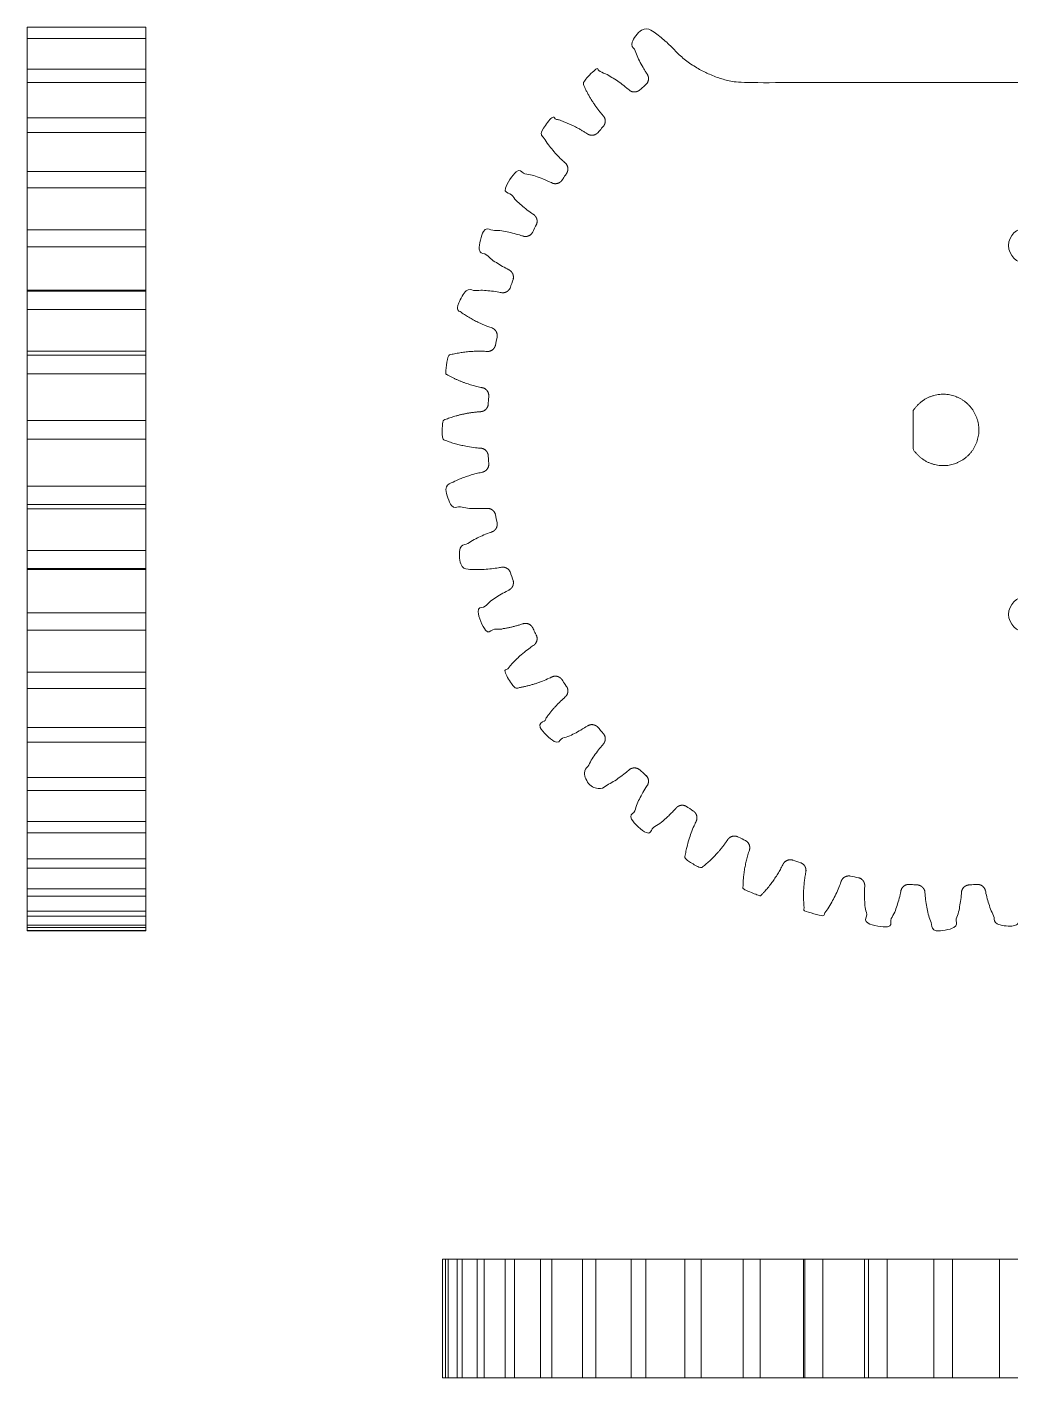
# Model space of a CAD drawing. Header units: millimetres. Extents: x 173 to 339, y -32 to 215.
# Drawn here: x 173.2 to 255.9, y -31.5 to 82 of the extents above; entities that cross this region are included whole.
import ezdxf

# ---------------------------------------------------------------- set-up
doc = ezdxf.new("R2010")
doc.units = ezdxf.units.MM

# ---------------------------------------------------------------- blocks, each defined once
blk = doc.blocks.new('A$C7A02704D')
at = {"color": 0, "linetype": 'Continuous', "lineweight": 0, "extrusion": (0, 0, -1)}
for centre, radius in [((-13.91925021223366, 17.34183292968484), 1.500000000000043), ((-13.91925021222929, -13.65816707031516), 1.5)]:
    blk.add_circle(centre, radius, dxfattribs=at)
at = {"color": 0, "linetype": 'Continuous', "lineweight": 0}
for points, weights, knots in [([(-29.5860526337454, 15.3021146420541), (-29.04664097483376, 15.03600419100948), (-29.2449065384713, 14.46813935128045), (-29.35407474865892, 14.15546383362597), (-29.45782025398657, 13.84094746270029), (-29.64623738590979, 13.26973936306504), (-30.2361755984318, 13.38701090307823), (-31.87425085574674, 13.71263756025211), (-33.52995294756653, 13.49360822058973), (-33.74733963068562, 12.73895728266667), (-33.9364261530896, 11.97672287308468), (-32.61209204639925, 10.95914612298393), (-31.03068044958312, 10.42206081323836), (-30.46114914994911, 10.22863432292976), (-30.58359728889366, 9.639748797818989), (-30.65101720077814, 9.315508588325216), (-30.71282085434379, 8.990151144308562), (-30.82505460124747, 8.399215954750176), (-31.42527032342775, 8.438482977177372), (-33.09183442748247, 8.547512127251522), (-34.70478269269259, 8.114244124457038), (-34.82180788921951, 7.337674673935695), (-34.90978519515011, 6.557280541624138), (-33.46396053184779, 5.721269589856377), (-31.82597443008905, 5.395194753454682), (-31.23606832553904, 5.277761806146394), (-31.28060391838744, 4.677931588277687), (-31.30512593278215, 4.347655418583471), (-31.323933568618, 4.017004620471461), (-31.3580910075556, 3.416494022683317), (-31.95827967094928, 3.377082387036239), (-33.62481724786437, 3.26764851102439), (-35.16741369445313, 2.627555180750392), (-35.18207507083008, 1.842354536234403), (-35.16743784419097, 1.057153441162598), (-33.62486108512363, 0.4170126668989411), (-31.95832687475885, 0.3075275346971864), (-31.35813942222686, 0.2680974411472263), (-31.32400045240092, -0.3324142083596087), (-31.30520298736053, -0.6630655848313793), (-31.28069113224066, -0.9933425086591399), (-31.23617398783605, -1.593174095477259), (-31.82608370328222, -1.7105888999643), (-33.46407983306523, -2.036613358102912), (-34.90993020814292, -2.872579841508049), (-34.82197690415512, -3.652976679291882), (-34.70497559195232, -4.429549728688009), (-33.09204065315112, -4.862867339319436), (-31.42547319657032, -4.753889446354421), (-30.82527377101027, -4.714642027299156), (-30.71304436583904, -5.305560186573217), (-30.65124905053807, -5.630929233136399), (-30.58383710843466, -5.955181152971143), (-30.46140708137048, -6.544070444064346), (-31.03094433008448, -6.737479417533216), (-32.6123724448168, -7.274516088928735), (-33.93673784760054, -8.292052107160515), (-33.74767476866461, -9.054292331950528), (-33.53031129578889, -9.808949955488757), (-31.87461594124619, -10.02803021803166), (-30.23653066969106, -9.702453941862686), (-29.64658884884815, -9.585200543065483), (-29.45818928412243, -10.15641443953527), (-29.35445345418074, -10.47093400178463), (-29.2452948627523, -10.78361287757997), (-29.04704676473648, -11.35148381390592), (-29.58646660648668, -11.61757767519726), (-31.08426803267031, -12.35643771350741), (-32.26448820393497, -13.53813294317943), (-31.97755027174955, -14.26917441339764), (-31.66354378748605, -14.98900420990936), (-29.99341742376421, -14.9900986003312), (-28.41184243039413, -14.45349464131075), (-27.84225228586653, -14.26024150825652), (-27.58090613316108, -14.80197750913192), (-27.43701766341096, -15.10023927144261), (-27.2879940032602, -15.39596874122724), (-27.01724904548024, -15.93312856190239), (-27.51736594682393, -16.26738383875087), (-28.90591288678775, -17.19542514386941), (-29.92179393218413, -18.52106045197392), (-29.54189073432323, -19.2083948453812), (-29.13661397667684, -19.88108032747326), (-27.48063292890521, -19.66417012045009), (-25.98262940035261, -18.92571992109109), (-25.44313677371315, -18.65977366140402), (-25.11331573560517, -19.16276251820014), (-24.93172336358293, -19.43969736770263), (-24.74537005919507, -19.71345117386656), (-24.40684554255299, -20.210672797916), (-24.85904523704599, -20.60733843556389), (-26.11457926766946, -21.70868196345855), (-26.94873918085548, -23.15557536233866), (-26.48237096636333, -23.78744219689867), (-25.99275833302141, -24.40147352946882), (-24.37925689605248, -23.97027011878213), (-22.99045608801563, -23.04260876673325), (-22.49029184756608, -22.70851979124362), (-22.09763925160678, -23.16415522649271), (-21.88143841569027, -23.4150354289836), (-21.66093200163979, -23.6621398579516), (-21.26045984247003, -24.11091793052248), (-21.65698908152345, -24.56318363922324), (-22.75802766744258, -25.81898509678165), (-23.39619374103066, -27.36237983922769), (-22.85134019935936, -27.92796769821455), (-22.28576909822493, -28.47283863492046), (-20.74235472899184, -27.834720030479), (-19.48651940834426, -26.73372006866978), (-19.03424150416365, -26.33720474204456), (-18.58547575005389, -26.73769070284328), (-18.33839705904629, -26.95818780179798), (-18.08754303848795, -27.17438010177025), (-17.63185604107088, -27.56704222420512), (-17.96598554885438, -28.06723384152596), (-18.89368961459897, -29.45600611763541), (-19.32494265013702, -31.06949429169456), (-18.71092637644631, -31.55912581003049), (-18.07907388586537, -32.02551345807871), (-16.63215483214077, -31.19139804612477), (-15.53077268940262, -29.93589788915657), (-15.13411972130285, -29.4837406921099), (-14.63691931211403, -29.82222475531806), (-14.363166179535, -30.00859039559207), (-14.08623172969581, -30.19019502098495), (-13.58321309038772, -30.52002338434141), (-13.849188732823, -31.05953377200473), (-14.58768500461966, -32.55751458798074), (-14.80464614310367, -34.21348896365135), (-14.13197312607409, -34.61878641030579), (-13.44465041734344, -34.99871074773118), (-12.11898386529853, -33.98287047422377), (-11.19089985429227, -32.5943520778731), (-10.85665866484456, -32.09428954559876), (-10.31953083741772, -32.3649801548037), (-10.02377961270395, -32.51402676006263), (-9.725495478465263, -32.65793733201714), (-9.18376751408556, -32.91930014746774), (-9.377038168342494, -33.48888434922726), (-9.913690770230943, -35.07044283798938), (-9.91264774642869, -36.7405692345805), (-9.1928276078809, -37.05459785787225), (-8.461794963108503, -37.34155827392652), (-7.280063434993451, -36.16137444758874), (-6.541157330461772, -34.66359574658673), (-6.275046880202609, -34.12418408575503), (-5.707182039113491, -34.32244964966667), (-5.394506521753812, -34.43161786067466), (-5.079990151108291, -34.53536336682765), (-4.508782051472906, -34.72378049875044), (-4.626053591486055, -35.31371871127288), (-4.95168024866004, -36.95179396858786), (-4.73265090899767, -38.6074960604078), (-3.977999971074439, -38.82488274352689), (-3.215765561492105, -39.01396926593102), (-2.198188811391532, -37.6896351592403), (-1.661103501645897, -36.10822356242383), (-1.467677014328785, -35.53869225755516), (-0.8787914851948813, -35.66114039677304), (-0.5545416395207496, -35.72856231476817), (-0.2291744943172489, -35.79036764033323), (0.3617402116204573, -35.90261521936246), (0.3224743344147214, -36.50281343626932), (0.2134451843405998, -38.16937754032374), (0.6467131871349068, -39.78232580553349), (1.423282637656882, -39.89935100206064), (2.203676769969036, -39.98732830799132), (3.039687721736072, -38.54150364468872), (3.365762558137618, -36.90351754292993), (3.483195501688754, -36.31361143343878), (4.083025723700842, -36.35814702602571), (4.413301893179238, -36.38266904302073), (4.743952691120796, -36.40147668146007), (5.344463288909225, -36.43563412039738), (5.383874924556523, -37.03582278379128), (5.493308800568428, -38.70236036070607), (6.133402130842256, -40.24495680729447), (6.918602775358465, -40.25961818367153), (7.703803870430619, -40.24498095703242), (8.343944644693892, -38.70240419796521), (8.453429776895575, -37.03586998760048), (8.492859867027619, -36.43568253162033), (9.093371519720705, -36.40154356116858), (9.424022896290438, -36.38274609816609), (9.75429982025139, -36.35823424508181), (10.35413140706939, -36.31371710067681), (10.47154621155653, -36.90362681612333), (10.79757066969503, -38.54162294590673), (11.63353715310026, -39.98747332098468), (12.41393399088415, -39.899520016997), (13.19050704028055, -39.78251870479416), (13.62382465091176, -38.16958376599278), (13.51484675794691, -36.50301630941176), (13.47559269517265, -35.90271525954425), (14.06662976115561, -35.79056616881871), (14.39188635238432, -35.72879120529913), (14.71602658765292, -35.66140349028204), (15.30499500670592, -35.53885375738668), (15.49843672912564, -36.10848744292623), (16.03547340052106, -37.68991555765852), (17.05300941875279, -39.01428096044209), (17.81524964354318, -38.82521788150621), (18.56990726708122, -38.60785440863059), (18.78898752962456, -36.95215905408794), (18.46341125345563, -35.31407378253292), (18.34615786284243, -34.72413196646327), (18.91737175362235, -34.53573240452631), (19.23185253317538, -34.43200936445056), (19.54449308592129, -34.32286489812427), (20.11240892488283, -34.12452460117065), (20.37853498679013, -34.66400971932795), (21.11739502510019, -36.16181114551174), (22.29909025477227, -37.34203131677646), (23.03013172498984, -37.05509338459125), (23.74996152150126, -36.74108690032785), (23.75105591192349, -35.07096053660565), (23.21445195290281, -33.48938554323568), (23.02119881517083, -32.9197953967462), (23.56293481887153, -32.65844924216265), (23.86122337949652, -32.5145478451734), (24.15697918857623, -32.36551033697288), (24.69411534097125, -32.09483624792672), (25.02834115034338, -32.59490905966561), (25.95638245546186, -33.98345599962941), (27.2820177635663, -34.9993370450257), (27.96935215697337, -34.61943384716476), (28.64203763906519, -34.21415708951859), (28.42512743204239, -32.55817604174682), (27.68667723268354, -31.06017251319395), (27.42073097390878, -30.52067988680335), (27.92371983022835, -30.1908588491112), (28.20065028232406, -30.0092693605669), (28.47439979275273, -29.82291909040985), (28.97162392885357, -29.48438160943499), (29.36829574715611, -29.93658834988787), (30.4696392750507, -31.19212238051128), (31.91653267393067, -32.02628229369716), (32.54839950849109, -31.55991407920498), (33.16243084106159, -31.07030144586281), (32.73122743037439, -29.45680000889405), (31.8035660783253, -28.06799920085728), (31.46947710328075, -27.5678349604683), (31.92511253833115, -27.17518236473437), (32.17599274070014, -26.95898152867385), (32.42309716954335, -26.73847511448176), (32.8718752421145, -26.33800295531125), (33.32414095081558, -26.73453219436479), (34.57994240837408, -27.83557078028401), (36.12333715082011, -28.47373685387209), (36.68892500980704, -27.92888331220089), (37.23379594651308, -27.36331221106631), (36.59567734207192, -25.81989784183305), (35.49467738026274, -24.56406252118567), (35.09816205097891, -24.11178461699331), (35.49864801276917, -23.6630188614075), (35.71916202770487, -23.41592121537345), (35.93537058065229, -23.16504766337762), (36.32803718857375, -22.70942430608073), (36.82819115311818, -23.04352866169623), (38.21696342922766, -23.97123272744084), (39.83045160328672, -24.4024857629789), (40.32008312162262, -23.78846948928808), (40.78647076967096, -23.15661699870714), (39.9523553577171, -21.70969794498239), (38.6968552007489, -20.60831580224408), (38.24469800288247, -20.21166283424855), (38.58318206633626, -19.71446242456466), (38.76955683829928, -19.44069587833307), (38.95117012746888, -19.16374770510043), (39.281006636211, -18.66076899164267), (39.82049108359698, -18.92673184566447), (41.31847189957281, -19.66522811746114), (42.9744462752432, -19.88218925594529), (43.37974372189811, -19.20951623891516), (43.75966805932362, -18.52219353018415), (42.74382778581585, -17.19652697813961), (41.35530938946496, -16.26844296713392), (40.85518153302681, -15.93415811484947), (41.12597714748372, -15.39699522480296), (41.27498339444278, -15.1013223890219), (41.41885634215797, -14.80311799205998), (41.68018305669838, -14.26128538080346), (42.24984166081956, -14.45458128118415), (43.83140014958153, -14.99123388307258), (45.50152654617253, -14.99019085927026), (45.81555516946466, -14.27037072072225), (46.102515585519, -13.53933807594951), (44.92233175918116, -12.3576065478348), (43.42455305817921, -11.61870044330294), (42.88514140391177, -11.35258999035863), (43.08340696688671, -10.78472515391945), (43.19256488814833, -10.47207910344968), (43.2963011280614, -10.15759254224661), (43.48468324799669, -9.586314318076099), (44.07467602286593, -9.703596704327659), (45.71275128018064, -10.02922336150139), (47.36845337200023, -9.810194021839088), (47.58584005511946, -9.055543083916021), (47.77492657752359, -8.29330867433385), (46.45059247083324, -7.275731924232815), (44.86918087401696, -6.738646614487244), (44.29964957442016, -6.545220124157324), (44.42209771336283, -5.956334599075177), (44.48951750425201, -5.632094971480178), (44.55132105699735, -5.306738113285064), (44.66355396863437, -4.715801686845822), (45.26377074786168, -4.755068778426725), (46.93033485191634, -4.86409792850089), (48.54328311712638, -4.430829925706419), (48.66030831365342, -3.654260475185183), (48.7482856195841, -2.87386634287374), (47.30246095628146, -2.037855391105715), (45.66447485452252, -1.711780554703992), (45.07456875004848, -1.594347607338143), (45.11910434290095, -0.9945173895329162), (45.14362635725573, -0.6642412198354748), (45.16243399305174, -0.3335904217208139), (45.19659143198888, 0.2669201760677566), (45.79678009538296, 0.3063318117148341), (47.46331767229825, 0.4157656877267968), (49.00591411888698, 1.055859018000774), (49.02057549526396, 1.841059662516749), (49.00593826862482, 2.626260757588412), (47.4633615095577, 3.266401531852075), (45.79682729919304, 3.375886664053915), (45.19663984671129, 3.41531675765377), (45.16250087689448, 4.0158284071141), (45.14370341182419, 4.346479783584243), (45.11919155667434, 4.676756707410014), (45.07467441226933, 5.276588294228276), (45.66458412771587, 5.394003098715423), (47.3025802574991, 5.720027556853992), (48.74843063257694, 6.555994040259414), (48.66047732858911, 7.33639087804319), (48.54347601638622, 8.112963927439125), (46.9305410775851, 8.546281538070438), (45.26397362100445, 8.43730364510553), (44.66377419550437, 8.398056226127636), (44.55154479035409, 8.988974385339674), (44.48974947501242, 9.314343431895416), (44.42233753286862, 9.638595351721897), (44.29990750580443, 10.22748464281504), (44.86944475451847, 10.42089361628389), (46.45087286925067, 10.95793028767941), (47.77523827203439, 11.97546630591102), (47.58617519309828, 12.7377065307014), (47.36881172022245, 13.49236415423982), (45.71311636568007, 13.71144441678273), (44.07503109412514, 13.38586814061379), (43.48508927679242, 13.2686147478353), (43.29668971411772, 13.83982864012065), (43.19296360599421, 14.15431872177359), (43.08381575137432, 14.46696846637054), (42.8854975702558, 15.0348735358256), (43.42496703092056, 15.30099187394843), (44.92276845710424, 16.03985191225856), (46.10298862836899, 17.22154714193051), (45.81605069618345, 17.95258861214849), (45.50204421191998, 18.67241840866015), (43.83191784819812, 18.67351279908181), (42.25034285482829, 18.136908840061), (41.68075271032401, 17.94365570706286), (41.41940655764122, 18.4853917079044), (41.27551821245785, 18.7836532120044), (41.12649468574611, 19.07938242800108), (40.85574904507328, 19.61654247670876), (41.35586637125758, 19.95079803750141), (42.74441331122168, 20.87883934261995), (43.76029435661818, 22.20447465072471), (43.38039115875731, 22.89180904413179), (42.97511440111126, 23.5644945262233), (41.31913335333954, 23.34758431920059), (39.82112982478671, 22.60913411984171), (39.28163719815799, 22.34318786019392), (38.95181616006792, 22.84617671696952), (38.770223926201, 23.12311135578018), (38.58387076719143, 23.39686495612375), (38.24534562939803, 23.8940867005367), (38.69754566147995, 24.29075263431456), (39.95307969210355, 25.39209616220938), (40.78723960528961, 26.83898956108956), (40.32087139079724, 27.47085639564978), (39.8312587574554, 28.08488772821966), (38.21775732048624, 27.65368431753296), (36.82895651244942, 26.72602296548391), (36.32879227201184, 26.39193399008247), (35.93613967609721, 26.84756942529221), (35.71993884015237, 27.09844962775854), (35.49943242607387, 27.34555405670139), (35.09896026690413, 27.79433212927268), (35.49548950595741, 28.24659783797324), (36.59652809187682, 29.50239929553183), (37.23469416546496, 31.04579403797806), (36.68984062379312, 31.61138189696536), (36.12426952265841, 32.15625283367139), (34.58085515342557, 31.51813422922999), (33.32501983277839, 30.41713426742086), (32.872741928598, 30.02061894084122), (32.42397617451351, 30.42110490162298), (32.17689767224763, 30.6416018321415), (31.92604384617024, 30.85779397027909), (31.47035621504912, 31.25045604802332), (31.80448597328856, 31.75064804027663), (32.73219003903316, 33.13942031638625), (33.16344307457129, 34.75290849044546), (32.5494268008807, 35.24254000878111), (31.91757431029984, 35.70892765682935), (30.58420170628816, 34.94026915031505), (29.54029104039122, 33.809354068449), (27.24570767641021, 31.61241407804808), (24.12065540801925, 31.04170709937534), (6.92065540801994, 31.04170709937537), (-10.27934459197948, 31.04170709937537), (-13.32668727058876, 31.47125351013348), (-15.52979532272411, 33.62000254864037), (-16.63113885061836, 34.87553657926281), (-18.07803224949745, 35.70969649244822), (-18.70989908405744, 35.24332827795611), (-19.32393041662718, 34.75371564461445), (-18.89272700594063, 33.14021420764509), (-17.9650656538916, 31.75141339960791), (-17.63097667887067, 31.2512491592222), (-18.08661211391052, 30.85859656350021), (-18.33749231627291, 30.64239572743186), (-18.58459674510959, 30.42188931323199), (-19.03337481768082, 30.02141715406252), (-19.4856405263813, 30.41794639311566), (-20.74144198393992, 31.5189849790351), (-22.28483672638617, 32.15715105262328), (-22.85042458537316, 31.61229751095171), (-23.39529552207887, 31.04672640981758), (-22.75717691763771, 29.50331204058413), (-21.65617695582844, 28.24747671993664), (-21.25966162653268, 27.79519881574438), (-21.66014758832745, 27.3464330601519), (-21.8806616032671, 27.09933541412073), (-22.09687015621861, 26.84846186212793), (-22.48953676413981, 26.39283850483156), (-22.98969072868414, 26.72694286044697), (-24.3784630047937, 27.65464692619153), (-25.99195117885284, 28.08589996172961), (-26.48158269718883, 27.47188368803876), (-26.94797034523705, 26.8400311974579), (-26.11385493328311, 25.39311214373305), (-24.85835477631463, 24.29173000099465), (-24.40619757844399, 23.89507703299974), (-24.74468164189921, 23.39787662331329), (-24.93105641386387, 23.12411007708273), (-25.11266970303521, 22.8471619038514), (-25.44250621177744, 22.34418319039409), (-25.98199065916322, 22.61014604441577), (-27.47997147513894, 23.34864231621228), (-29.13594585080921, 23.56560345469636), (-29.54124329746423, 22.89293043766624), (-29.92116763488963, 22.20560772893543), (-28.90532736138192, 20.87994117689088), (-27.516808965031, 19.951857165885), (-27.01668132941032, 19.61757246119467), (-27.28747658890632, 19.08040968964772), (-27.43648297212812, 18.78473658920412), (-27.58035604687629, 18.48653192302797), (-27.84168288319634, 17.94469966470015), (-28.41134123638571, 18.13799547993483), (-29.99289972514802, 18.67464808182338), (-31.66302612173934, 18.67360505802091), (-31.9770547450309, 17.95378491947339), (-32.26401516108504, 17.22275227470102), (-31.08383133474737, 16.04102074658604), (-29.58605263374531, 15.30211464205408)], [1, 0.7490278287089153, 1, 0.999962625385134, 1, 0.749027829269688, 1, 0.9866023251994586, 1, 0.9998260081369159, 1, 0.9866023251994619, 1, 0.7490278293945509, 1, 0.9999626276065221, 1, 0.7490182398476571, 1, 0.986602325199456, 1, 0.9998260081369162, 1, 0.9866023251994585, 1, 0.7490278289934319, 1, 0.9999626253851343, 1, 0.7490278292697579, 1, 0.9866023251994561, 1, 0.9998260081369156, 1, 0.9866023251994599, 1, 0.7490278284684015, 1, 0.9999626253851341, 1, 0.7490278292698529, 1, 0.9866023251994613, 1, 0.9998260081369172, 1, 0.9866023251994582, 1, 0.7490278285180973, 1, 0.9999626253851326, 1, 0.749027829269625, 1, 0.9866023251994533, 1, 0.999826008136917, 1, 0.9866023251994551, 1, 0.7490278279890924, 1, 0.9999626253851328, 1, 0.7490278292697662, 1, 0.9866023251994538, 1, 0.9998260081369162, 1, 0.9866023251994545, 1, 0.7490278304113372, 1, 0.9999626320998648, 1, 0.7489988413442086, 1, 0.9866023251994641, 1, 0.9998260081369159, 1, 0.9866023251994616, 1, 0.7490278299290578, 1, 0.9999626304882571, 1, 0.7490057991298232, 1, 0.9866023251994596, 1, 0.9998260081369175, 1, 0.9866023251994589, 1, 0.7490278282348545, 1, 0.9999626253851335, 1, 0.7490278292696307, 1, 0.986602325199464, 1, 0.9998260081369164, 1, 0.9866023251994621, 1, 0.749027830102317, 1, 0.9999626311186943, 1, 0.7490030773807088, 1, 0.9866023251994537, 1, 0.9998260081369147, 1, 0.9866023251994626, 1, 0.7490278296093748, 1, 0.9999626290472986, 1, 0.7490120199705772, 1, 0.9866023251994561, 1, 0.9998260081369189, 1, 0.9866023251994617, 1, 0.7490278291711037, 1, 0.9999626253851344, 1, 0.7490278292697103, 1, 0.9866023251994672, 1, 0.9998260081369186, 1, 0.9866023251994579, 1, 0.7490278279575212, 1, 0.9999626253851318, 1, 0.7490278292695206, 1, 0.9866023251994552, 1, 0.9998260081369174, 1, 0.9866023251994551, 1, 0.7490278272110511, 1, 0.9999626253851311, 1, 0.7490278292696755, 1, 0.986602325199464, 1, 0.9998260081369167, 1, 0.986602325199462, 1, 0.749027826745289, 1, 0.9999626253851307, 1, 0.7490278292697299, 1, 0.986602325199465, 1, 0.9998260081369158, 1, 0.9866023251994545, 1, 0.7490278267100257, 1, 0.99996262538513, 1, 0.7490278292696596, 1, 0.9866023251994602, 1, 0.999826008136916, 1, 0.9866023251994538, 1, 0.7489721599335396, 1, 0.9999626511720133, 1, 0.7489721582263258, 1, 0.9866023251994471, 1, 0.9998260081369174, 1, 0.9866023251994575, 1, 0.7490278314204512, 1, 0.9999626346011127, 1, 0.7489880422657826, 1, 0.9866023251994513, 1, 0.9998260081369151, 1, 0.9866023251994558, 1, 0.749027828574335, 1, 0.9999626253851334, 1, 0.7490278292697077, 1, 0.9866023251994595, 1, 0.9998260081369174, 1, 0.9866023251994575, 1, 0.7490278302715477, 1, 0.9999626316749519, 1, 0.7490006758397997, 1, 0.9866023251994538, 1, 0.9998260081369162, 1, 0.9866023251994619, 1, 0.7490278283975578, 1, 0.9999626253851326, 1, 0.7490278292694886, 1, 0.9866023251994629, 1, 0.9998260081369161, 1, 0.9866023251994652, 1, 0.749027829139392, 1, 0.9999626253851348, 1, 0.7490278292696956, 1, 0.9866023251994536, 1, 0.999826008136917, 1, 0.9866023251994538, 1, 0.749027829310073, 1, 0.9999626253851341, 1, 0.7490278292697031, 1, 0.9866023251994597, 1, 0.9998260081369168, 1, 0.986602325199458, 1, 0.7489848793314159, 1, 0.9999626452803746, 1, 0.7489848815570844, 1, 0.986602325199462, 1, 0.999826008136917, 1, 0.9866023251994568, 1, 0.7490278305261421, 1, 0.999962632428988, 1, 0.7489974203919599, 1, 0.9866023251994608, 1, 0.9998260081369167, 1, 0.9866023251994567, 1, 0.7490278294100923, 1, 0.9999626277406557, 1, 0.7490176607981122, 1, 0.9866023251994559, 1, 0.9998260081369167, 1, 0.9866023251994607, 1, 0.7490278290278994, 1, 0.999962625385135, 1, 0.7490278292695199, 1, 0.9866023251994609, 1, 0.9998260081369166, 1, 0.9866023251994598, 1, 0.7490278284940678, 1, 0.9999626253851348, 1, 0.7490278292696334, 1, 0.9866023251994509, 1, 0.9998260081369161, 1, 0.9866023251994652, 1, 0.7490278285534959, 1, 0.9999626253851346, 1, 0.7490278292695896, 1, 0.9866023251994619, 1, 0.9998260081369178, 1, 0.9866023251994551, 1, 0.7490278305125291, 1, 0.9999626323907204, 1, 0.7489975856163414, 1, 0.9866023251994586, 1, 0.9998260081369169, 1, 0.9866023251994579, 1, 0.7490278304333198, 1, 0.9999626321645638, 1, 0.7489985620249741, 1, 0.9866023251994552, 1, 0.9998260081369156, 1, 0.9866023251994579, 1, 0.7490278299438066, 1, 0.9999626305451155, 1, 0.7490055536600927, 1, 0.986602325199463, 1, 0.9998260081369155, 1, 0.9866023251994575, 1, 0.749027828267066, 1, 0.9999626253851326, 1, 0.7490278292697805, 1, 0.9866023251994613, 1, 0.9998260081369152, 1, 0.9866023251994557, 1, 0.7490278301188099, 1, 0.9999626311757823, 1, 0.7490028309135657, 1, 0.9866023251994587, 1, 0.9998260081369164, 1, 0.9885881348841083, 1, 0.9578096326751884, 1, 1, 1, 0.9503503911448262, 1, 0.9866023251994772, 1, 0.999826008136916, 1, 0.9866023251994562, 1, 0.7490278284061491, 1, 0.9999626253851333, 1, 0.7490278292698773, 1, 0.98660232519946, 1, 0.9998260081369179, 1, 0.9866023251994593, 1, 0.7490278291350098, 1, 0.9999626253851365, 1, 0.7490278292697978, 1, 0.9866023251994566, 1, 0.9998260081369166, 1, 0.9866023251994499, 1, 0.7490278293084427, 1, 0.9999626253851357, 1, 0.7490278292698574, 1, 0.9866023251994624, 1, 0.9998260081369168, 1, 0.9866023251994579, 1, 0.7489850245129015, 1, 0.999962645213212, 1, 0.7489850264009759, 1, 0.986602325199455, 1, 0.9998260081369169, 1, 0.9866023251994526, 1], [0, 0, 0, 1.448405620919683, 1.448405620919683, 1.465697202149548, 1.465697202149548, 2.914102821376429, 2.914102821376429, 3.241855147708326, 3.241855147708326, 3.27916433251274, 3.27916433251274, 3.606916658844596, 3.606916658844596, 5.055322277694556, 5.055322277694556, 5.072613345044569, 5.072613345044569, 6.521047911549419, 6.521047911549419, 6.84880023788135, 6.84880023788135, 6.886109422685726, 6.886109422685726, 7.213861749017626, 7.213861749017626, 8.66226736907844, 8.66226736907844, 8.679558950308252, 8.679558950308252, 10.12796456953492, 10.12796456953492, 10.45571689586685, 10.45571689586685, 10.4930260806713, 10.4930260806713, 10.82077840700318, 10.82077840700318, 12.2691840286489, 12.2691840286489, 12.28647560987873, 12.28647560987873, 13.73488122910511, 13.73488122910511, 14.06263355543698, 14.06263355543698, 14.09994274024125, 14.09994274024125, 14.42769506657316, 14.42769506657316, 15.87610068806886, 15.87610068806886, 15.89339226929905, 15.89339226929905, 17.34179788852612, 17.34179788852612, 17.66955021485808, 17.66955021485808, 17.70685939966238, 17.70685939966238, 18.03461172599432, 18.03461172599432, 19.48301734908692, 19.48301734908692, 19.50030893031706, 19.50030893031706, 20.94871454954371, 20.94871454954371, 21.27646687587566, 21.27646687587566, 21.31377606068005, 21.31377606068005, 21.64152838701199, 21.64152838701199, 23.08993400279259, 23.08993400279259, 23.10722403063853, 23.10722403063853, 24.55571715332986, 24.55571715332986, 24.88346947966168, 24.88346947966168, 24.92077866446611, 24.92077866446611, 25.24853099079796, 25.24853099079796, 26.69693660803441, 26.69693660803441, 26.71422700872195, 26.71422700872195, 28.16269912891331, 28.16269912891331, 28.4904514552452, 28.4904514552452, 28.52776064004944, 28.52776064004944, 28.85551296638134, 28.85551296638134, 30.30391858873206, 30.30391858873206, 30.32121016996204, 30.32121016996204, 31.7696157891891, 31.7696157891891, 32.09736811552093, 32.09736811552093, 32.13467730032529, 32.13467730032529, 32.46242962665715, 32.46242962665715, 33.91083524337058, 33.91083524337058, 33.92812549820893, 33.92812549820893, 35.37660583419557, 35.37660583419557, 35.70435816052753, 35.70435816052753, 35.74166734533208, 35.74166734533208, 36.06941967166393, 36.06941967166393, 37.5178252898654, 37.5178252898654, 37.53511602390846, 37.53511602390846, 38.98356936590173, 38.98356936590173, 39.31132169223365, 39.31132169223365, 39.34863087703776, 39.34863087703776, 39.67638320336961, 39.67638320336961, 41.12478882289409, 41.12478882289409, 41.14208040412387, 41.14208040412387, 42.59048602335069, 42.59048602335069, 42.91823834968248, 42.91823834968248, 42.95554753448661, 42.95554753448661, 43.28329986081851, 43.28329986081851, 44.73170548400642, 44.73170548400642, 44.74899706523678, 44.74899706523678, 46.19740268446417, 46.19740268446417, 46.52515501079611, 46.52515501079611, 46.56246419560037, 46.56246419560037, 46.89021652193231, 46.89021652193231, 48.33862214737358, 48.33862214737358, 48.3559137286041, 48.3559137286041, 49.80431934783102, 49.80431934783102, 50.13207167416285, 50.13207167416285, 50.16938085896719, 50.16938085896719, 50.49713318529905, 50.49713318529905, 51.94553881214631, 51.94553881214631, 51.96283039337693, 51.96283039337693, 53.41123601260368, 53.41123601260368, 53.7389883389355, 53.7389883389355, 53.77629752373993, 53.77629752373993, 54.10404985007187, 54.10404985007187, 55.55245547702559, 55.55245547702559, 55.56974705825636, 55.56974705825636, 57.01815267748333, 57.01815267748333, 57.3459050038152, 57.3459050038152, 57.38321418861962, 57.38321418861962, 57.71096651495158, 57.71096651495158, 59.15954017479613, 59.15954017479613, 59.1768257897353, 59.1768257897353, 60.62539945473291, 60.62539945473291, 60.95315178106495, 60.95315178106495, 60.99046096586921, 60.99046096586921, 61.31821329220112, 61.31821329220112, 62.76661890493551, 62.76661890493551, 62.78390835410781, 62.78390835410781, 64.23243407398178, 64.23243407398178, 64.56018640031377, 64.56018640031377, 64.59749558511828, 64.59749558511828, 64.92524791145021, 64.92524791145021, 66.37365353277615, 66.37365353277615, 66.39094511400616, 66.39094511400616, 67.83935073323299, 67.83935073323299, 68.16710305956487, 68.16710305956487, 68.20441224436914, 68.20441224436914, 68.53216457070104, 68.53216457070104, 69.98057018690362, 69.98057018690362, 69.99786031305293, 69.99786031305293, 71.44634789823169, 71.44634789823169, 71.77410022456364, 71.77410022456364, 71.81140940936804, 71.81140940936804, 72.13916173569989, 72.13916173569989, 73.58756735755946, 73.58756735755946, 73.60485893878966, 73.60485893878966, 75.05326455801715, 75.05326455801715, 75.381016884349, 75.381016884349, 75.4183260691534, 75.4183260691534, 75.74607839548521, 75.74607839548521, 77.19448401510542, 77.19448401510542, 77.21177559633509, 77.21177559633509, 78.66018121556195, 78.66018121556195, 78.98793354189391, 78.98793354189391, 79.02524272669821, 79.02524272669821, 79.35299505303016, 79.35299505303016, 80.80140067213513, 80.80140067213513, 80.81869225336496, 80.81869225336496, 82.2670978725918, 82.2670978725918, 82.59485019892368, 82.59485019892368, 82.63215938372801, 82.63215938372801, 82.95991171005991, 82.95991171005991, 84.40844697718572, 84.40844697718572, 84.42573395545035, 84.42573395545035, 85.87426921585805, 85.87426921585805, 86.2020215421899, 86.2020215421899, 86.2393307269942, 86.2393307269942, 86.56708305332612, 86.56708305332612, 88.01548866876014, 88.01548866876014, 88.03277862046325, 88.03277862046325, 89.48127603235488, 89.48127603235488, 89.80902835868675, 89.80902835868675, 89.84633754349107, 89.84633754349107, 90.174089869823, 90.174089869823, 91.62249548862604, 91.62249548862604, 91.63978652494609, 91.63978652494609, 93.0882228393939, 93.0882228393939, 93.41597516572583, 93.41597516572583, 93.45328435053017, 93.45328435053017, 93.78103667686203, 93.78103667686203, 95.2294422968188, 95.2294422968188, 95.24673387804845, 95.24673387804845, 96.69513949727582, 96.69513949727582, 97.0228918236077, 97.0228918236077, 97.06020100841204, 97.06020100841204, 97.38795333474393, 97.38795333474393, 98.83635895631217, 98.83635895631217, 98.85365053754182, 98.85365053754182, 100.3020561567689, 100.3020561567689, 100.6298084831009, 100.6298084831009, 100.6671176679053, 100.6671176679053, 100.9948699942371, 100.9948699942371, 102.4432756156259, 102.4432756156259, 102.4605671968557, 102.4605671968557, 103.9089728160828, 103.9089728160828, 104.2367251424147, 104.2367251424147, 104.2740343272189, 104.2740343272189, 104.6017866535508, 104.6017866535508, 106.050192269026, 106.050192269026, 106.0674822295823, 106.0674822295823, 107.5159791427382, 107.5159791427382, 107.8437314690701, 107.8437314690701, 107.8810406538744, 107.8810406538744, 108.2087929802063, 108.2087929802063, 109.6571985959205, 109.6571985959205, 109.6744886087983, 109.6744886087983, 111.1229825746266, 111.1229825746266, 111.4507349009585, 111.4507349009585, 111.488044085763, 111.488044085763, 111.8157964120949, 111.8157964120949, 113.2642020292868, 113.2642020292868, 113.2814924168204, 113.2814924168204, 114.7299652779814, 114.7299652779814, 115.0577176043132, 115.0577176043132, 115.0950267891177, 115.0950267891177, 115.4227791154496, 115.4227791154496, 116.8711847377031, 116.8711847377031, 116.8884763189333, 116.8884763189333, 118.3368819381599, 118.3368819381599, 118.6646342644917, 118.6646342644917, 118.7019434492962, 118.7019434492962, 119.0296957756282, 119.0296957756282, 120.4781013922918, 120.4781013922918, 120.495391633923, 120.495391633923, 121.9438727138866, 121.9438727138866, 122.2716250402185, 122.2716250402185, 122.3089342250228, 122.3089342250228, 122.6113728008994, 122.6113728008994, 123.194402283785, 123.194402283785, 124.194402283785, 124.194402283785, 124.8272749981775, 124.8272749981775, 125.1550273245091, 125.1550273245091, 125.1923365093135, 125.1923365093135, 125.5200888356455, 125.5200888356455, 126.9684944574791, 126.9684944574791, 126.9857860387091, 126.9857860387091, 128.4341916579354, 128.4341916579354, 128.7619439842673, 128.7619439842673, 128.7992531690715, 128.7992531690715, 129.1270054954034, 129.1270054954034, 130.5754111150368, 130.5754111150368, 130.5927026962661, 130.5927026962661, 132.0411083154927, 132.0411083154927, 132.3688606418246, 132.3688606418246, 132.406169826629, 132.406169826629, 132.733922152961, 132.733922152961, 134.1823277720708, 134.1823277720708, 134.1996193533003, 134.1996193533003, 135.6480249725267, 135.6480249725267, 135.9757772988585, 135.9757772988585, 136.0130864836629, 136.0130864836629, 136.3408388099948, 136.3408388099948, 137.7893736388944, 137.7893736388944, 137.8066606326998, 137.8066606326998, 139.2551954559004, 139.2551954559004, 139.5829477822323, 139.5829477822323, 139.6202569670367, 139.6202569670367, 139.9480092933686, 139.9480092933686, 139.9480092933686]), ([(4.396111627856357, 3.464597016735944), (5.61074910190257, 5.353017570649094), (7.76499965706526, 4.72002394715804), (9.919250212227922, 4.08703032366698), (9.919250212227922, 1.84170709931842), (9.919250212227922, -0.4036161250301546), (7.764999657065232, -1.036609748521187), (5.61074910190257, -1.669603372012233), (4.396111627856357, 0.2188171819009241), (4.396111627856328, 1.841707099318441), (4.396111627856328, 3.464597016735951)], [1, 0.8005986764954215, 1, 0.8005986764954215, 1, 0.8005986764954215, 1, 0.8005986764954215, 1, 1, 1], [0, 0, 0, 1.285005299709811, 1.285005299709811, 2.570010599419621, 2.570010599419621, 3.855015899129433, 3.855015899129433, 5.140021198839243, 5.140021198839243, 6.140021198839243, 6.140021198839243, 6.140021198839243])]:
    blk.add_rational_spline(points, weights, degree=2, knots=knots, dxfattribs=at)
blk = doc.blocks.new('A$C0AF61E45')
at = {"color": 0, "linetype": 'Continuous', "lineweight": 0, "extrusion": (0, 1, 2.220446049250313e-16)}
for p, q in [((25.49698314560436, 10.93824082551089), (25.48967120201225, 10.93824082551089)), ((25.48967120201225, 0.9382408255108885), (25.48967120201225, 10.93824082551089)), ((25.75449078165243, 10.93824082551089), (25.49698314560435, 10.93824082551089)), ((25.49698314560435, 0.9382408255108885), (25.49698314560435, 10.93824082551089)), ((25.95944539784301, 10.93824082551089), (25.75449078165244, 10.93824082551089)), ((25.75449078165242, 0.9382408255108885), (25.75449078165242, 10.93824082551089)), ((26.72768314219481, 10.93824082551089), (25.95944539784298, 10.93824082551089)), ((25.95944539784298, 0.9382408255108885), (25.95944539784298, 10.93824082551089)), ((27.13410969400641, 10.93824082551089), (26.72768314219482, 10.93824082551089)), ((26.72768314219481, 0.9382408255108885), (26.72768314219481, 10.93824082551089)), ((28.39993278586028, 10.93824082551089), (27.13410969400639, 10.93824082551089)), ((27.1341096940064, 0.9382408255108885), (27.1341096940064, 10.93824082551089)), ((29.00087720230916, 10.93824082551089), (28.39993278586029, 10.93824082551089)), ((28.39993278586029, 0.9382408255108885), (28.39993278586029, 10.93824082551089)), ((30.7426270576111, 10.93824082551089), (29.00087720230915, 10.93824082551089)), ((29.00087720230916, 0.9382408255108885), (29.00087720230916, 10.93824082551089)), ((31.52780701311849, 10.93824082551089), (30.74262705761112, 10.93824082551089)), ((30.7426270576111, 0.9382408255108885), (30.7426270576111, 10.93824082551089)), ((33.71568180893982, 10.93824082551089), (31.52780701311844, 10.93824082551089)), ((31.52780701311848, 0.9382408255108885), (31.52780701311848, 10.93824082551089)), ((34.6716626567738, 10.93824082551089), (33.71568180893985, 10.93824082551089)), ((33.71568180893983, 0.9382408255108885), (33.71568180893983, 10.93824082551089)), ((37.26822724876465, 10.93824082551089), (34.67166265677376, 10.93824082551089)), ((34.67166265677378, 0.9382408255108885), (34.67166265677378, 10.93824082551089)), ((38.37865189157016, 10.93824082551089), (37.26822724876465, 10.93824082551089)), ((37.26822724876465, 0.9382408255108885), (37.26822724876465, 10.93824082551089)), ((41.17790158145114, 10.93824082551089), (38.37865189157016, 10.93824082551089)), ((38.37865189157016, 0.9382408255108885), (38.37865189157016, 10.93824082551089)), ((41.17790158145114, 10.93824082551089), (41.33947833965833, 10.93824082551089)), ((42.58534710393038, 10.93824082551089), (41.33947833965834, 10.93824082551089)), ((41.33947833965833, 0.9382408255108885), (41.33947833965833, 10.93824082551089)), ((45.1336483003927, 10.93824082551089), (42.58534710393036, 10.93824082551089)), ((42.58534710393036, 0.9382408255108885), (42.58534710393036, 10.93824082551089)), ((45.13364830039271, 10.93824082551089), (45.85977484669168, 10.93824082551089)), ((47.21977057245225, 10.93824082551089), (45.85977484669169, 10.93824082551089)), ((45.85977484669166, 0.9382408255108885), (45.85977484669166, 10.93824082551089)), ((49.47352113550308, 10.93824082551089), (47.21977057245225, 10.93824082551089)), ((47.21977057245225, 0.9382408255108885), (47.21977057245225, 10.93824082551089)), ((49.47352113550306, 10.93824082551089), (50.3448901523776, 10.93824082551089)), ((50.75177127375318, 10.93824082551089), (50.34489015237761, 10.93824082551089)), ((50.75177324336664, 10.93824082551089), (50.75177127375315, 10.93824082551089)), ((50.75177127375316, 0.9382408255108885), (50.75177127375316, 10.93824082551089)), ((52.20262602668719, 10.93824082551089), (50.75177324336666, 10.93824082551089)), ((50.75177324336664, 0.9382408255108885), (50.75177324336664, 10.93824082551089)), ((54.12326365933355, 10.93824082551089), (52.20262602668718, 10.93824082551089)), ((52.20262602668717, 0.9382408255108885), (52.20262602668717, 10.93824082551089)), ((54.12326365933353, 10.93824082551089), (54.95723895068185, 10.93824082551089)), ((55.58443083868695, 10.93824082551089), (54.95723895068186, 10.93824082551089)), ((55.58443083868693, 10.93824082551089), (55.84453791706341, 10.93824082551089)), ((55.93177008079766, 10.93824082551089), (55.84453791706341, 10.93824082551089)), ((55.84453791706339, 0.9382408255108885), (55.84453791706339, 10.93824082551089)), ((57.44865542830257, 10.93824082551089), (55.93177008079768, 10.93824082551089)), ((55.93177008079769, 0.9382408255108885), (55.93177008079769, 10.93824082551089)), ((59.00331748814943, 10.93824082551089), (57.44865542830254, 10.93824082551089)), ((57.44865542830254, 0.9382408255108885), (57.44865542830254, 10.93824082551089)), ((59.00331748814943, 10.93824082551089), (59.78562950460045, 10.93824082551089)), ((60.43524649547845, 10.93824082551089), (59.78562950460047, 10.93824082551089)), ((60.43524649547842, 10.93824082551089), (60.96535058533291, 10.93824082551089)), ((61.31113417693024, 10.93824082551089), (60.96535058533289, 10.93824082551089)), ((60.9653505853329, 0.9382408255108885), (60.9653505853329, 10.93824082551089)), ((62.86809775976379, 10.93824082551089), (61.31113417693026, 10.93824082551089)), ((61.31113417693024, 0.9382408255108885), (61.31113417693024, 10.93824082551089)), ((64.03018354793295, 10.93824082551089), (62.86809775976377, 10.93824082551089)), ((62.86809775976377, 0.9382408255108885), (62.86809775976377, 10.93824082551089)), ((64.03018354793295, 10.93824082551089), (64.74744671349617, 10.93824082551089)), ((65.40837368091618, 10.93824082551089), (64.74744671349623, 10.93824082551089)), ((65.40837368091616, 10.93824082551089), (66.04829591435184, 10.93824082551089)), ((66.79782312063759, 10.93824082551089), (66.04829591435183, 10.93824082551089)), ((68.36822486022557, 10.93824082551089), (66.7978231206376, 10.93824082551089)), ((66.79782312063759, 0.9382408255108885), (66.79782312063759, 10.93824082551089)), ((69.1178507666909, 10.93824082551089), (68.36822486022555, 10.93824082551089)), ((68.36822486022555, 0.9382408255108885), (68.36822486022555, 10.93824082551089)), ((69.1178507666909, 10.93824082551089), (69.75779250951604, 10.93824082551089)), ((70.41872081004642, 10.93824082551089), (69.75779250951607, 10.93824082551089)), ((70.41872081004641, 10.93824082551089), (71.13596720135186, 10.93824082551089)), ((72.29795814289561, 10.93824082551089), (71.13596720135178, 10.93824082551089)), ((73.8549280300754, 10.93824082551089), (72.29795814289567, 10.93824082551089)), ((72.29795814289562, 0.9382408255108885), (72.29795814289562, 10.93824082551089)), ((25.49698314560436, 0.9382408255108885), (25.48967120201225, 0.9382408255108885)), ((25.75449078165243, 0.9382408255108885), (25.49698314560435, 0.9382408255108885)), ((25.95944539784301, 0.9382408255108885), (25.75449078165244, 0.9382408255108885)), ((26.72768314219481, 0.9382408255108885), (25.95944539784298, 0.9382408255108885)), ((27.13410969400641, 0.9382408255108885), (26.72768314219482, 0.9382408255108885)), ((28.39993278586028, 0.9382408255108885), (27.13410969400639, 0.9382408255108885)), ((29.00087720230916, 0.9382408255108885), (28.39993278586029, 0.9382408255108885)), ((30.7426270576111, 0.9382408255108885), (29.00087720230915, 0.9382408255108885)), ((31.52780701311849, 0.9382408255108885), (30.74262705761112, 0.9382408255108885)), ((33.71568180893982, 0.9382408255108885), (31.52780701311844, 0.9382408255108885)), ((34.6716626567738, 0.9382408255108885), (33.71568180893985, 0.9382408255108885)), ((37.26822724876465, 0.9382408255108885), (34.67166265677376, 0.9382408255108885)), ((38.37865189157016, 0.9382408255108885), (37.26822724876465, 0.9382408255108885)), ((41.17790158145114, 0.9382408255108885), (38.37865189157016, 0.9382408255108885)), ((41.17790158145114, 0.9382408255108885), (41.33947833965833, 0.9382408255108885)), ((42.58534710393038, 0.9382408255108885), (41.33947833965834, 0.9382408255108885)), ((45.1336483003927, 0.9382408255108885), (42.58534710393036, 0.9382408255108885)), ((45.13364830039271, 0.9382408255108885), (45.85977484669168, 0.9382408255108885)), ((47.21977057245225, 0.9382408255108885), (45.85977484669169, 0.9382408255108885)), ((49.47352113550308, 0.9382408255108885), (47.21977057245225, 0.9382408255108885)), ((49.47352113550306, 0.9382408255108885), (50.3448901523776, 0.9382408255108885)), ((50.75177127375318, 0.9382408255108885), (50.34489015237761, 0.9382408255108885)), ((50.75177324336664, 0.9382408255108885), (50.75177127375315, 0.9382408255108885)), ((52.20262602668719, 0.9382408255108885), (50.75177324336666, 0.9382408255108885)), ((54.12326365933355, 0.9382408255108885), (52.20262602668718, 0.9382408255108885)), ((54.12326365933353, 0.9382408255108885), (54.95723895068185, 0.9382408255108885)), ((55.58443083868695, 0.9382408255108885), (54.95723895068186, 0.9382408255108885)), ((55.58443083868693, 0.9382408255108885), (55.84453791706341, 0.9382408255108885)), ((55.93177008079766, 0.9382408255108885), (55.84453791706341, 0.9382408255108885)), ((57.44865542830257, 0.9382408255108885), (55.93177008079768, 0.9382408255108885)), ((59.00331748814943, 0.9382408255108885), (57.44865542830254, 0.9382408255108885)), ((59.00331748814943, 0.9382408255108885), (59.78562950460045, 0.9382408255108885)), ((60.43524649547845, 0.9382408255108885), (59.78562950460047, 0.9382408255108885)), ((60.43524649547842, 0.9382408255108885), (60.96535058533291, 0.9382408255108885)), ((61.31113417693024, 0.9382408255108885), (60.96535058533289, 0.9382408255108885)), ((62.86809775976379, 0.9382408255108885), (61.31113417693026, 0.9382408255108885)), ((64.03018354793295, 0.9382408255108885), (62.86809775976377, 0.9382408255108885)), ((64.03018354793295, 0.9382408255108885), (64.74744671349617, 0.9382408255108885)), ((65.40837368091618, 0.9382408255108885), (64.74744671349623, 0.9382408255108885)), ((65.40837368091616, 0.9382408255108885), (66.04829591435184, 0.9382408255108885)), ((66.79782312063759, 0.9382408255108885), (66.04829591435183, 0.9382408255108885)), ((68.36822486022557, 0.9382408255108885), (66.7978231206376, 0.9382408255108885)), ((69.1178507666909, 0.9382408255108885), (68.36822486022555, 0.9382408255108885)), ((69.1178507666909, 0.9382408255108885), (69.75779250951604, 0.9382408255108885)), ((70.41872081004642, 0.9382408255108885), (69.75779250951607, 0.9382408255108885)), ((70.41872081004641, 0.9382408255108885), (71.13596720135186, 0.9382408255108885)), ((72.29795814289561, 0.9382408255108885), (71.13596720135178, 0.9382408255108885)), ((73.8549280300754, 0.9382408255108885), (72.29795814289567, 0.9382408255108885))]:
    blk.add_line(p, q, dxfattribs=at)
blk = doc.blocks.new('A$C0EED21BC')
at = {"color": 0, "linetype": 'Continuous', "lineweight": 0, "extrusion": (2.220446049250313e-16, 1, 2.220446049250313e-16)}
for p, q in [((-78.98833068227509, 10.93824082551091), (-79.94431153010882, 10.93824082551091)), ((-79.94431153010882, 0.9382408255109063), (-79.94431153010882, 10.93824082551091)), ((-76.39176609028388, 10.93824082551091), (-78.98833068227509, 10.93824082551091)), ((-78.98833068227509, 0.938240825510906), (-78.98833068227509, 10.93824082551091)), ((-75.28134144747808, 10.9382408255109), (-76.39176609028391, 10.93824082551091)), ((-76.39176609028391, 0.9382408255109055), (-76.39176609028391, 10.93824082551091)), ((-75.28134144747804, 0.9382408255109053), (-75.28134144747804, 10.9382408255109)), ((-72.48209175759732, 10.9382408255109), (-75.28134144747804, 10.9382408255109)), ((-72.48209175759732, 10.9382408255109), (-72.32051499939021, 10.9382408255109)), ((-71.07464623511828, 10.9382408255109), (-72.32051499939024, 10.9382408255109)), ((-72.32051499939024, 0.9382408255109046), (-72.32051499939024, 10.9382408255109)), ((-68.52634503865531, 10.9382408255109), (-71.07464623511828, 10.9382408255109)), ((-71.07464623511828, 0.9382408255109043), (-71.07464623511828, 10.9382408255109)), ((-68.52634503865531, 10.9382408255109), (-67.80021849235695, 10.9382408255109)), ((-66.44022276659574, 10.9382408255109), (-67.80021849235698, 10.9382408255109)), ((-67.80021849235698, 0.9382408255109036), (-67.80021849235698, 10.9382408255109)), ((-64.18647220354563, 10.9382408255109), (-66.44022276659572, 10.9382408255109)), ((-66.44022276659572, 0.9382408255109033), (-66.44022276659572, 10.9382408255109)), ((-64.18647220354563, 10.9382408255109), (-63.31502472730833, 10.9382408255109)), ((-62.90822206529499, 10.9382408255109), (-63.31502472730833, 10.9382408255109)), ((-62.90822009568151, 10.9382408255109), (-62.90822206529501, 10.9382408255109)), ((-62.908222065295, 0.9382408255109025), (-62.908222065295, 10.9382408255109)), ((-61.45736731236158, 10.9382408255109), (-62.90822009568152, 10.9382408255109)), ((-62.90822009568151, 0.9382408255109025), (-62.90822009568151, 10.9382408255109)), ((-59.53672967971472, 10.9382408255109), (-61.45736731236158, 10.9382408255109)), ((-61.45736731236158, 0.9382408255109022), (-61.45736731236158, 10.9382408255109)), ((-59.53672967971471, 10.9382408255109), (-58.70275438894105, 10.9382408255109)), ((-58.07556250036061, 10.9382408255109), (-58.70275438894107, 10.9382408255109)), ((-58.0755625003606, 10.9382408255109), (-57.81545542198464, 10.9382408255109)), ((-57.72822325825032, 10.9382408255109), (-57.81545542198464, 10.9382408255109)), ((-57.81545542198464, 0.9382408255109014), (-57.81545542198464, 10.9382408255109)), ((-56.21133791074553, 10.9382408255109), (-57.72822325825033, 10.9382408255109)), ((-57.72822325825032, 0.9382408255109013), (-57.72822325825032, 10.9382408255109)), ((-54.65667585089897, 10.9382408255109), (-56.21133791074553, 10.9382408255109)), ((-56.21133791074553, 0.9382408255109009), (-56.21133791074553, 10.9382408255109)), ((-54.65667585089898, 10.9382408255109), (-53.87436383547958, 10.9382408255109)), ((-53.22476618196934, 10.9382408255109), (-53.87436383547959, 10.9382408255109)), ((-53.22476618196933, 10.9382408255109), (-52.69464275371508, 10.9382408255109)), ((-52.34885916211766, 10.9382408255109), (-52.6946427537151, 10.9382408255109)), ((-52.69464275371509, 0.9382408255109002), (-52.69464275371509, 10.9382408255109)), ((-50.79189557928476, 10.9382408255109), (-52.34885916211767, 10.9382408255109)), ((-52.34885916211766, 0.9382408255109002), (-52.34885916211766, 10.9382408255109)), ((-49.62980979111526, 10.9382408255109), (-50.79189557928476, 10.9382408255109)), ((-50.79189557928476, 0.9382408255108998), (-50.79189557928476, 10.9382408255109)), ((-49.62980979111526, 10.9382408255109), (-48.91254662593829, 10.9382408255109)), ((-48.25161965813209, 10.9382408255109), (-48.9125466259383, 10.9382408255109)), ((-48.25161965813209, 10.9382408255109), (-47.61169742469684, 10.9382408255109)), ((-46.86217021841103, 10.9382408255109), (-47.61169742469684, 10.9382408255109)), ((-45.29176847882324, 10.9382408255109), (-46.86217021841103, 10.9382408255109)), ((-46.86217021841102, 0.9382408255108989), (-46.86217021841102, 10.9382408255109)), ((-44.54214257235779, 10.9382408255109), (-45.29176847882323, 10.9382408255109)), ((-45.29176847882323, 0.9382408255108986), (-45.29176847882323, 10.9382408255109)), ((-44.54214257235779, 10.9382408255109), (-43.90220082930099, 10.9382408255109)), ((-43.24127252900133, 10.9382408255109), (-43.902200829301, 10.9382408255109)), ((-43.24127252900132, 10.9382408255109), (-42.5240261376963, 10.9382408255109)), ((-41.36203519615256, 10.9382408255109), (-42.5240261376963, 10.9382408255109)), ((-39.80506530897262, 10.9382408255109), (-41.36203519615257, 10.9382408255109)), ((-41.36203519615256, 0.9382408255108977), (-41.36203519615256, 10.9382408255109)), ((-39.45920112664774, 10.9382408255109), (-39.80506530897262, 10.9382408255109)), ((-39.80506530897262, 0.9382408255108974), (-39.80506530897262, 10.9382408255109)), ((-39.45920112664771, 10.9382408255109), (-38.92905485108739, 10.9382408255109)), ((-39.45920112664773, 0.9382408255108973), (-39.45920112664773, 10.9382408255109)), ((-38.2794338846893, 10.9382408255109), (-38.92905485108739, 10.9382408255109)), ((-38.2794338846893, 10.9382408255109), (-37.49713562012739, 10.9382408255109)), ((-35.9425629305001, 10.9382408255109), (-37.49713562012738, 10.9382408255109)), ((-34.4256650821719, 10.9382408255109), (-35.94256293050012, 10.9382408255109)), ((-35.94256293050009, 0.9382408255108965), (-35.94256293050009, 10.9382408255109)), ((-34.33839217512147, 10.9382408255109), (-34.42566508217189, 10.9382408255109)), ((-34.42566508217189, 0.9382408255108962), (-34.42566508217189, 10.9382408255109)), ((-34.33839217512144, 10.9382408255109), (-34.07820059812534, 10.9382408255109)), ((-34.33839217512146, 0.9382408255108962), (-34.33839217512146, 10.9382408255109)), ((-33.45100216008075, 10.9382408255109), (-34.07820059812531, 10.9382408255109)), ((-33.45100216008075, 10.9382408255109), (-32.61703736246335, 10.9382408255109)), ((-30.6964820944811, 10.9382408255109), (-32.61703736246332, 10.9382408255109)), ((-29.24561082775151, 10.9382408255109), (-30.6964820944811, 10.9382408255109)), ((-30.69648209448107, 0.9382408255108953), (-30.69648209448107, 10.9382408255109)), ((-29.24560865936277, 10.9382408255109), (-29.2456108277515, 10.9382408255109)), ((-29.24561082775153, 0.9382408255108949), (-29.24561082775153, 10.9382408255109)), ((-28.8386462964331, 10.9382408255109), (-29.24560865936275, 10.9382408255109)), ((-29.24560865936277, 0.9382408255108949), (-29.24560865936277, 10.9382408255109)), ((-28.83864629643309, 10.9382408255109), (-27.96723119890973, 10.93824082551089)), ((-25.71355458568658, 10.93824082551089), (-27.96723119890973, 10.93824082551089)), ((-24.35353471018736, 10.93824082551089), (-25.71355458568659, 10.93824082551089)), ((-25.71355458568658, 0.9382408255108942), (-25.71355458568658, 10.93824082551089)), ((-24.35353471018734, 10.93824082551089), (-23.6272766020967, 10.93824082551089)), ((-24.35353471018738, 0.9382408255108939), (-24.35353471018737, 10.93824082551089)), ((-21.07903967532192, 10.93824082551089), (-23.62727660209671, 10.93824082551089)), ((-19.83314150819192, 10.93824082551089), (-21.07903967532193, 10.93824082551089)), ((-21.07903967532192, 0.9382408255108932), (-21.07903967532192, 10.93824082551089)), ((-19.83314150819188, 10.93824082551089), (-19.67143139843736, 10.93824082551089)), ((-19.83314150819191, 0.9382408255108929), (-19.83314150819191, 10.93824082551089)), ((-16.87223519843286, 10.93824082551089), (-19.67143139843739, 10.93824082551089)), ((-15.76177640274037, 10.93824082551089), (-16.87223519843283, 10.93824082551089)), ((-16.87223519843283, 0.9382408255108923), (-16.87223519843283, 10.93824082551089)), ((-13.16512074596602, 10.93824082551089), (-15.76177640274034, 10.93824082551089)), ((-15.76177640274034, 0.938240825510892), (-15.76177640274034, 10.93824082551089)), ((-12.20910157958159, 10.93824082551089), (-13.165120745966, 10.93824082551089)), ((-13.16512074596602, 0.9382408255108914), (-13.16512074596602, 10.93824082551089)), ((-10.02112607400926, 10.93824082551089), (-12.20910157958161, 10.93824082551089)), ((-12.20910157958161, 0.9382408255108912), (-12.20910157958161, 10.93824082551089)), ((-9.23590428992921, 10.93824082551089), (-10.02112607400924, 10.93824082551089)), ((-10.02112607400926, 0.9382408255108907), (-10.02112607400926, 10.93824082551089)), ((-7.494045803080097, 10.93824082551089), (-9.235904289929238, 10.93824082551089)), ((-9.235904289929238, 0.9382408255108905), (-9.235904289929236, 10.93824082551089)), ((-6.893056763733941, 10.93824082551089), (-7.494045803080074, 10.93824082551089)), ((-7.494045803080098, 0.9382408255108902), (-7.494045803080096, 10.93824082551089)), ((-5.627118977252791, 10.93824082551089), (-6.893056763733909, 10.93824082551089)), ((-6.89305676373391, 0.93824082551089), (-6.893056763733907, 10.93824082551089)), ((-5.220645771729744, 10.93824082551089), (-5.627118977252761, 10.93824082551089)), ((-5.627118977252792, 0.9382408255108897), (-5.627118977252789, 10.93824082551089)), ((-4.452289232127098, 10.93824082551089), (-5.220645771729777, 10.93824082551089)), ((-5.220645771729778, 0.9382408255108896), (-5.220645771729775, 10.93824082551089)), ((-4.247286729669353, 10.93824082551089), (-4.452289232127069, 10.93824082551089)), ((-4.4522892321271, 0.9382408255108895), (-4.452289232127097, 10.93824082551089)), ((-3.989658230366159, 10.93824082551089), (-4.247286729669383, 10.93824082551089)), ((-4.247286729669383, 0.9382408255108894), (-4.247286729669381, 10.93824082551089)), ((-3.982322137036048, 10.93824082551089), (-3.98965823036613, 10.93824082551089)), ((-3.98965823036616, 0.9382408255108894), (-3.989658230366158, 10.93824082551089)), ((-3.982322137036071, 0.9382408255108894), (-3.982322137036069, 10.93824082551089)), ((-78.98833068227509, 0.938240825510906), (-79.94431153010882, 0.9382408255109063)), ((-76.39176609028388, 0.9382408255109055), (-78.98833068227509, 0.938240825510906)), ((-75.28134144747808, 0.9382408255109053), (-76.39176609028391, 0.9382408255109055)), ((-72.48209175759732, 0.9382408255109046), (-75.28134144747804, 0.9382408255109053)), ((-72.48209175759732, 0.9382408255109046), (-72.32051499939021, 0.9382408255109046)), ((-71.07464623511828, 0.9382408255109043), (-72.32051499939024, 0.9382408255109046)), ((-68.52634503865531, 0.9382408255109037), (-71.07464623511828, 0.9382408255109043)), ((-68.52634503865531, 0.9382408255109037), (-67.80021849235695, 0.9382408255109036)), ((-66.44022276659574, 0.9382408255109033), (-67.80021849235698, 0.9382408255109036)), ((-64.18647220354563, 0.9382408255109027), (-66.44022276659572, 0.9382408255109033)), ((-64.18647220354563, 0.9382408255109027), (-63.31502472730833, 0.9382408255109026)), ((-62.90822206529499, 0.9382408255109025), (-63.31502472730833, 0.9382408255109026)), ((-62.90822009568151, 0.9382408255109025), (-62.90822206529501, 0.9382408255109025)), ((-61.45736731236158, 0.9382408255109022), (-62.90822009568152, 0.9382408255109025)), ((-59.53672967971472, 0.9382408255109017), (-61.45736731236158, 0.9382408255109022)), ((-59.53672967971471, 0.9382408255109017), (-58.70275438894105, 0.9382408255109015)), ((-58.07556250036061, 0.9382408255109014), (-58.70275438894107, 0.9382408255109015)), ((-58.0755625003606, 0.9382408255109014), (-57.81545542198464, 0.9382408255109014)), ((-57.72822325825032, 0.9382408255109013), (-57.81545542198464, 0.9382408255109014)), ((-56.21133791074553, 0.9382408255109009), (-57.72822325825033, 0.9382408255109013)), ((-54.65667585089897, 0.9382408255109006), (-56.21133791074553, 0.9382408255109009)), ((-54.65667585089898, 0.9382408255109006), (-53.87436383547958, 0.9382408255109005)), ((-53.22476618196934, 0.9382408255109003), (-53.87436383547959, 0.9382408255109005)), ((-53.22476618196933, 0.9382408255109003), (-52.69464275371508, 0.9382408255109002)), ((-52.34885916211766, 0.9382408255109002), (-52.6946427537151, 0.9382408255109002)), ((-50.79189557928476, 0.9382408255108998), (-52.34885916211767, 0.9382408255109002)), ((-49.62980979111526, 0.9382408255108995), (-50.79189557928476, 0.9382408255108998)), ((-49.62980979111526, 0.9382408255108995), (-48.91254662593829, 0.9382408255108994)), ((-48.25161965813209, 0.9382408255108993), (-48.9125466259383, 0.9382408255108994)), ((-48.25161965813209, 0.9382408255108993), (-47.61169742469684, 0.938240825510899)), ((-46.86217021841103, 0.9382408255108989), (-47.61169742469684, 0.938240825510899)), ((-45.29176847882324, 0.9382408255108986), (-46.86217021841103, 0.9382408255108989)), ((-44.54214257235779, 0.9382408255108984), (-45.29176847882323, 0.9382408255108986)), ((-44.54214257235779, 0.9382408255108984), (-43.90220082930099, 0.9382408255108983)), ((-43.24127252900133, 0.938240825510898), (-43.902200829301, 0.9382408255108983)), ((-43.24127252900132, 0.938240825510898), (-42.5240261376963, 0.9382408255108979)), ((-41.36203519615256, 0.9382408255108977), (-42.5240261376963, 0.9382408255108979)), ((-39.80506530897262, 0.9382408255108974), (-41.36203519615257, 0.9382408255108977)), ((-39.45920112664774, 0.9382408255108973), (-39.80506530897262, 0.9382408255108974)), ((-39.45920112664771, 0.9382408255108973), (-38.92905485108739, 0.9382408255108972)), ((-38.2794338846893, 0.938240825510897), (-38.92905485108739, 0.9382408255108972)), ((-38.2794338846893, 0.938240825510897), (-37.49713562012739, 0.9382408255108968)), ((-35.9425629305001, 0.9382408255108965), (-37.49713562012738, 0.9382408255108968)), ((-34.4256650821719, 0.9382408255108962), (-35.94256293050012, 0.9382408255108965)), ((-34.33839217512147, 0.9382408255108962), (-34.42566508217189, 0.9382408255108962)), ((-34.33839217512144, 0.9382408255108962), (-34.07820059812534, 0.938240825510896)), ((-33.45100216008075, 0.9382408255108959), (-34.07820059812531, 0.938240825510896)), ((-33.45100216008075, 0.9382408255108959), (-32.61703736246335, 0.9382408255108957)), ((-30.6964820944811, 0.9382408255108953), (-32.61703736246332, 0.9382408255108957)), ((-29.24561082775151, 0.9382408255108949), (-30.69648209448111, 0.9382408255108953)), ((-29.24560865936277, 0.9382408255108949), (-29.24561082775151, 0.9382408255108949)), ((-28.8386462964331, 0.9382408255108949), (-29.24560865936275, 0.9382408255108949)), ((-28.8386462964331, 0.9382408255108949), (-27.96723119890973, 0.9382408255108947)), ((-25.71355458568658, 0.9382408255108942), (-27.96723119890973, 0.9382408255108947)), ((-24.35353471018736, 0.9382408255108939), (-25.71355458568659, 0.9382408255108942)), ((-24.35353471018735, 0.9382408255108939), (-23.6272766020967, 0.9382408255108937)), ((-21.07903967532192, 0.9382408255108932), (-23.62727660209671, 0.9382408255108937)), ((-19.83314150819193, 0.9382408255108929), (-21.07903967532193, 0.9382408255108932)), ((-19.83314150819189, 0.9382408255108929), (-19.67143139843736, 0.9382408255108928)), ((-16.87223519843286, 0.9382408255108923), (-19.67143139843739, 0.9382408255108928)), ((-15.76177640274037, 0.938240825510892), (-16.87223519843284, 0.9382408255108923)), ((-13.16512074596602, 0.9382408255108914), (-15.76177640274034, 0.938240825510892)), ((-12.20910157958159, 0.9382408255108912), (-13.165120745966, 0.9382408255108914)), ((-10.02112607400926, 0.9382408255108907), (-12.20910157958162, 0.9382408255108912)), ((-9.235904289929211, 0.9382408255108905), (-10.02112607400924, 0.9382408255108907)), ((-7.4940458030801, 0.9382408255108902), (-9.23590428992924, 0.9382408255108905)), ((-6.893056763733944, 0.93824082551089), (-7.494045803080077, 0.9382408255108902)), ((-5.627118977252794, 0.9382408255108897), (-6.893056763733911, 0.93824082551089)), ((-5.220645771729747, 0.9382408255108896), (-5.627118977252763, 0.9382408255108897)), ((-4.452289232127101, 0.9382408255108895), (-5.22064577172978, 0.9382408255108896)), ((-4.247286729669356, 0.9382408255108894), (-4.452289232127072, 0.9382408255108895)), ((-3.989658230366162, 0.9382408255108894), (-4.247286729669385, 0.9382408255108894)), ((-3.98232213703605, 0.9382408255108894), (-3.989658230366132, 0.9382408255108894))]:
    blk.add_line(p, q, dxfattribs=at)

msp = doc.modelspace()

# ---------------------------------------------------------------- block references
at = {"rotation": 270}
msp.add_blockref('A$C0EED21BC', (172.2311421672632, 2.088908711299368), dxfattribs=at)
for name, p in [('A$C7A02704D', (243.2621973859482, 46.32352374895996)), ('A$C0AF61E45', (182.6050883397449, -32.45991774949271))]:
    msp.add_blockref(name, p)

doc.saveas('drawing.dxf')
